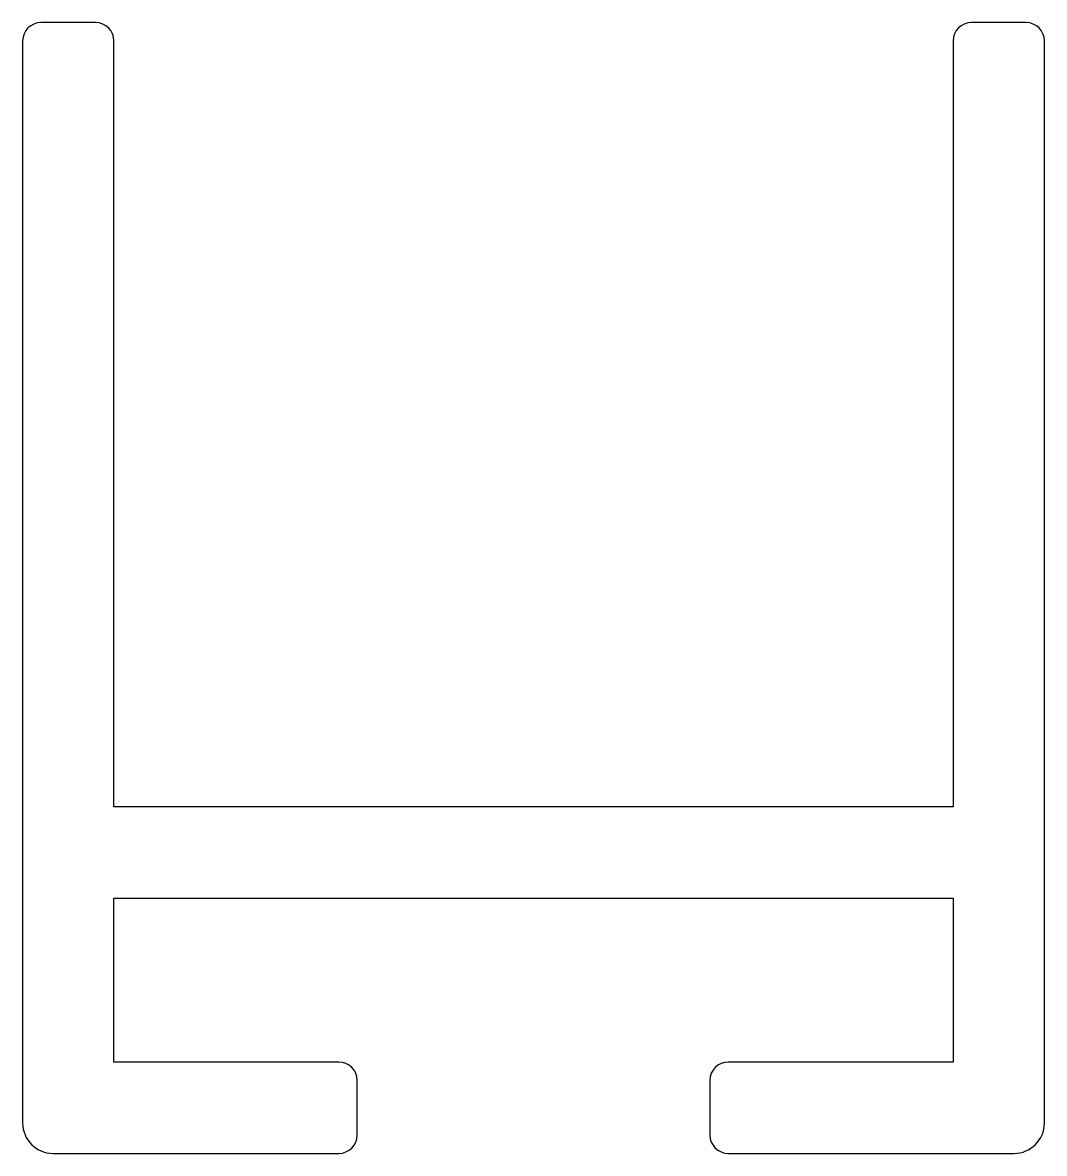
# Model space of a CAD drawing. Extents: x 2266.4 to 2283.2, y 1299.3 to 1317.9.
import ezdxf

# ---------------------------------------------------------------- set-up
doc = ezdxf.new("R2010")
doc.units = 0
doc.layers.get('0').update_dxf_attribs({"linetype": 'CONTINUOUS'})

msp = doc.modelspace()

# ---------------------------------------------------------------- linework, layer by layer
for p, q in [((2267.62, 1317.897), (2266.72, 1317.897)), ((2282.92, 1317.897), (2282.02, 1317.897)), ((2266.42, 1317.597), (2266.42, 1299.797)), ((2267.92, 1304.997), (2267.92, 1317.597)), ((2281.72, 1317.597), (2281.72, 1304.997)), ((2283.22, 1299.797), (2283.22, 1317.597)), ((2274.82, 1304.997), (2267.92, 1304.997)), ((2281.72, 1304.997), (2274.82, 1304.997)), ((2267.92, 1300.797), (2267.92, 1303.497)), ((2267.92, 1303.497), (2274.82, 1303.497)), ((2274.82, 1303.497), (2281.72, 1303.497)), ((2281.72, 1303.497), (2281.72, 1300.797)), ((2271.62, 1300.797), (2267.92, 1300.797)), ((2281.72, 1300.797), (2278.02, 1300.797)), ((2271.92, 1299.597), (2271.92, 1300.497)), ((2277.72, 1300.497), (2277.72, 1299.597)), ((2266.92, 1299.297), (2271.62, 1299.297)), ((2278.02, 1299.297), (2282.72, 1299.297))]:
    msp.add_line(p, q)
for centre, radius, start, end in [((2266.72, 1317.597), 0.3, 90, 180), ((2267.62, 1317.597), 0.3, 0, 90), ((2282.02, 1317.597), 0.3, 90, 180), ((2282.92, 1317.597), 0.3, 0, 90), ((2271.62, 1300.497), 0.3, 0, 90), ((2278.02, 1300.497), 0.3, 90, 180), ((2266.92, 1299.797), 0.5, 180, 270), ((2282.72, 1299.797), 0.5, 270, 0), ((2271.62, 1299.597), 0.3, 270, 0), ((2278.02, 1299.597), 0.3, 180, 270)]:
    msp.add_arc(centre, radius, start, end)

doc.saveas('drawing.dxf')
